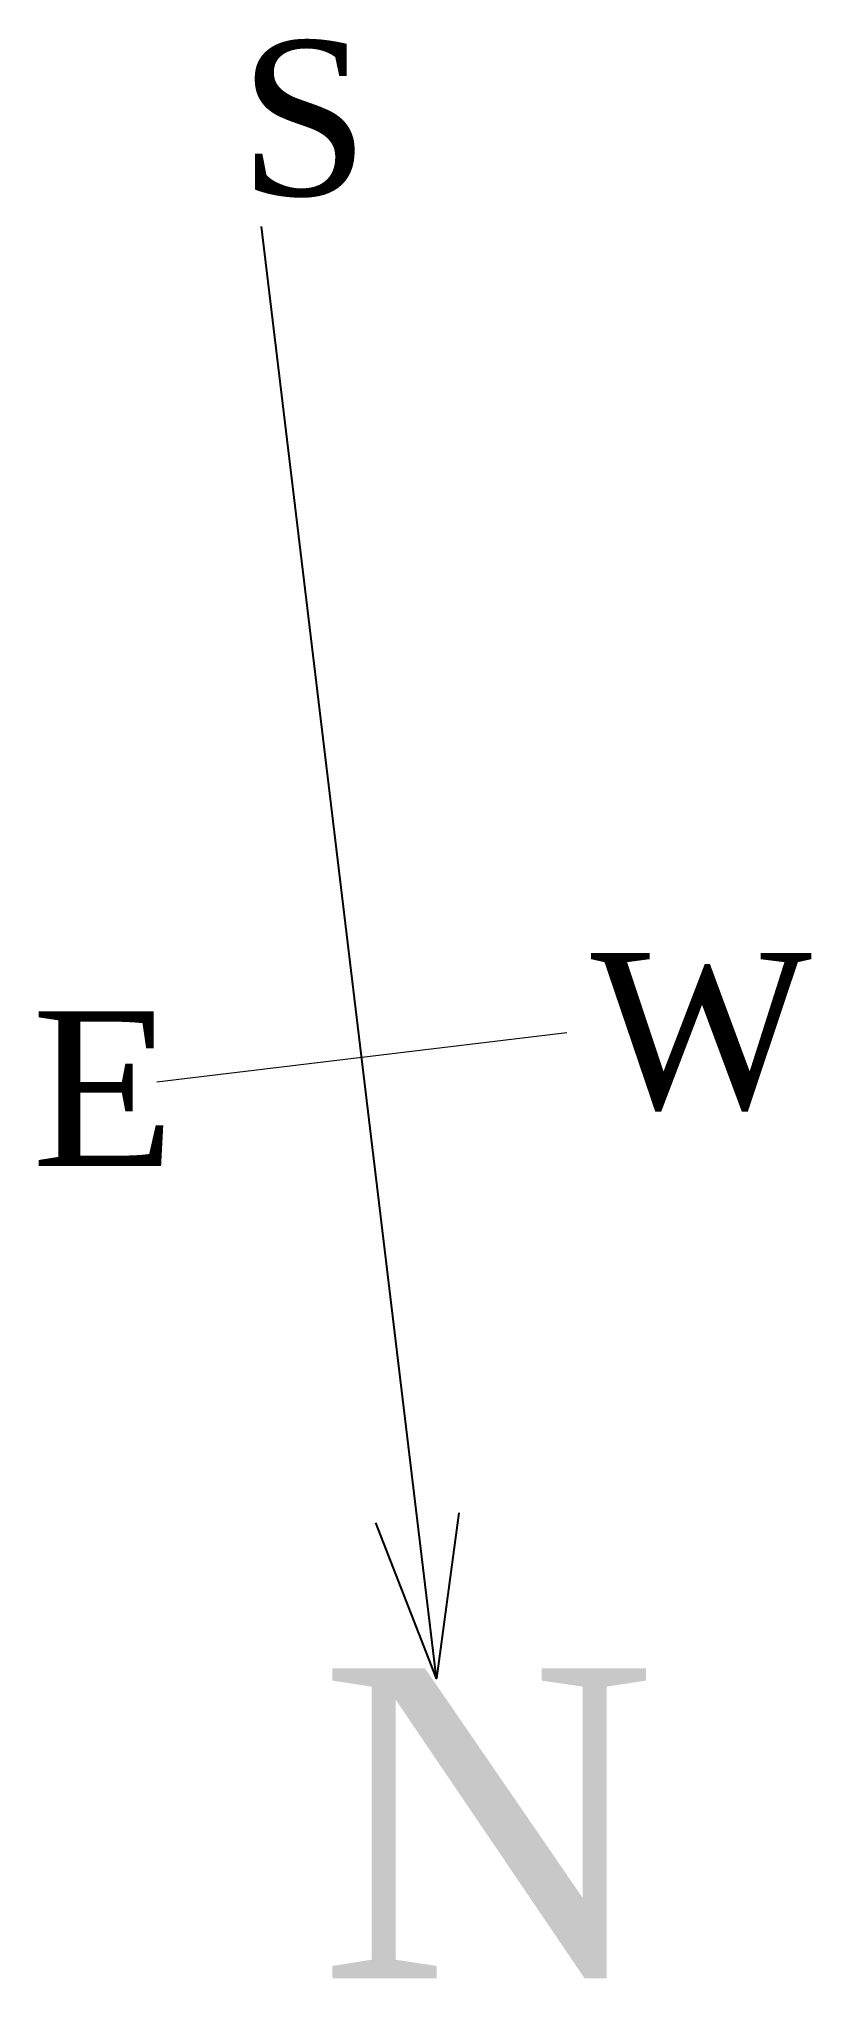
# Model space of a CAD drawing. Header units: inches. Extents: x 33 to 214, y 46 to 171.
# Drawn here: x 204 to 213.55, y 147.24 to 171.21 of the extents above.
import ezdxf

# ---------------------------------------------------------------- set-up
doc = ezdxf.new("R2010")
doc.units = ezdxf.units.IN
doc.header["$MEASUREMENT"] = 0
doc.layers.add('WALL', color=7, linetype='Continuous', lineweight=30)
doc.layers.add('window', color=7, linetype='Continuous', lineweight=13)
doc.styles.add('PRASAD', font='arial.ttf')
doc.dimstyles.get("Standard").update_dxf_attribs({"dimtxt": 0.18, "dimasz": 0.18, "dimexe": 0.18, "dimexo": 0.0625, "dimgap": 0.09, "dimtad": 0, "dimtih": 1, "dimtoh": 1, "dimdec": 4, "dimzin": 0, "dimdsep": 46, "dimtxsty": 'Standard', "dimcen": 0.09, "dimadec": 0, "dimazin": 0, "dimtfac": 1, "dimtdec": 4, "dimtofl": 0, "dimtmove": 0, "dimatfit": 3, "dimfxl": 1, "dimtolj": 1, "dimtzin": 0, "dimarcsym": 0})

msp = doc.modelspace()

# ---------------------------------------------------------------- linework, layer by layer
at = {"layer": 'window'}
msp.add_line((210.53079, 158.92417), (205.46153, 158.31322), dxfattribs=at)

# ---------------------------------------------------------------- texts
at = {"layer": 'WALL', "insert": (206.47894, 171.18897), "char_height": 1.9147307, "width": 4.8328469, "attachment_point": 1, "style": 'PRASAD'}
msp.add_mtext('{\\fTimes New Roman|b0|i0|c0|p18;S}', dxfattribs=at)
at = {"layer": 'window', "attachment_point": 1, "style": 'PRASAD'}
for s, insert, char_height, width in [('{\\fTimes New Roman|b0|i0|c0|p18;W}', (210.82886, 159.91037), 1.9147307, 4.8328469), ('{\\fTimes New Roman|b0|i0|c0|p18;E}', (203.9193, 159.19135), 1.9147307, 4.8328469), ('{\\fTimes New Roman|b0|i0|c0|p18;N}', (207.46481, 151.06898), 3.8294614, 9.6656937)]:
    msp.add_mtext(s, dxfattribs=dict(at, insert=insert, char_height=char_height, width=width))

# ---------------------------------------------------------------- leaders
at = {"layer": 'window'}
msp.add_leader([(208.92107, 150.94436), (206.75825, 168.89016)], dimstyle='Standard', override={"dimasz": 2, "dimgap": 1, "dimtad": 0, "dimldrblk": 'Open30'}, dxfattribs=at)

doc.saveas('drawing.dxf')
